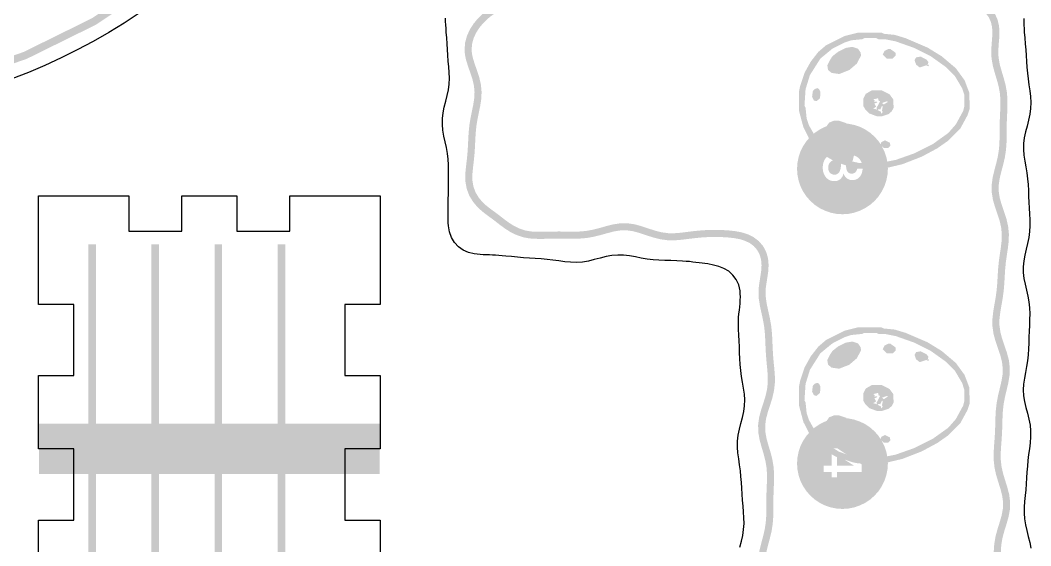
# Model space of a CAD drawing. Header units: millimetres. Extents: x 6 to 299, y 6 to 451.
# Drawn here: x 170.5 to 250.6, y 196.8 to 238.5 of the extents above; entities that cross this region are included whole.
import ezdxf

# ---------------------------------------------------------------- set-up
doc = ezdxf.new("R2010")
doc.units = ezdxf.units.MM
doc.layers.add('CUT', color=1, linetype='Continuous')
doc.layers.add('RASTER', color=7, linetype='Continuous')

msp = doc.modelspace()

# ---------------------------------------------------------------- hatches: boundary and pattern name
at = {"layer": 'RASTER'}
h = msp.add_hatch(color=7, dxfattribs=at)
h.paths.add_polyline_path([(200, 278.8), (199.598, 272.665), (198.398, 266.636), (196.422, 260.814), (193.703, 255.3), (190.287, 250.188), (186.234, 245.566), (181.612, 241.512), (176.5, 238.097), (170.986, 235.378), (165.164, 233.401), (159.135, 232.202), (153, 231.8), (146.865, 232.202), (140.835, 233.401), (135.014, 235.378), (129.5, 238.097), (124.388, 241.512), (119.766, 245.566), (115.712, 250.188), (112.297, 255.3), (109.578, 260.814), (107.601, 266.636), (106.402, 272.665), (106, 278.8), (106.402, 284.935), (107.601, 290.964), (109.578, 296.786), (112.297, 302.3), (115.712, 307.412), (119.766, 312.034), (124.388, 316.088), (129.5, 319.503), (135.014, 322.222), (140.835, 324.199), (146.865, 325.398), (153, 325.8), (159.135, 325.398), (165.164, 324.199), (170.986, 322.222), (176.5, 319.503), (181.612, 316.088), (186.234, 312.034), (190.287, 307.412), (193.703, 302.3), (196.422, 296.786), (198.398, 290.964), (199.598, 284.935)])
h.paths.add_polyline_path([(199.4, 278.8), (199.003, 272.744), (197.819, 266.791), (195.868, 261.043), (193.183, 255.6), (189.811, 250.553), (185.81, 245.99), (181.246, 241.988), (176.2, 238.616), (170.756, 235.932), (165.009, 233.981), (159.056, 232.797), (153, 232.4), (146.943, 232.797), (140.991, 233.981), (135.243, 235.932), (129.8, 238.616), (124.753, 241.988), (120.19, 245.99), (116.188, 250.553), (112.816, 255.6), (110.132, 261.043), (108.181, 266.791), (106.997, 272.744), (106.6, 278.8), (106.997, 284.856), (108.181, 290.809), (110.132, 296.557), (112.816, 302), (116.188, 307.047), (120.19, 311.61), (124.753, 315.612), (129.8, 318.984), (135.243, 321.668), (140.991, 323.619), (146.943, 324.803), (153, 325.2), (159.056, 324.803), (165.009, 323.619), (170.756, 321.668), (176.2, 318.984), (181.246, 315.612), (185.81, 311.61), (189.811, 307.047), (193.183, 302), (195.868, 296.557), (197.819, 290.809), (199.003, 284.856)], flags=0)
for points in [[(233.278, 175.129), (232.777, 175.132), (232.336, 175.219), (231.933, 175.378), (231.569, 175.594), (231.246, 175.853), (230.961, 176.146), (230.71, 176.467), (230.492, 176.815), (230.307, 177.191), (230.163, 177.597), (230.07, 178.034), (230.038, 178.502), (230.079, 179.011), (230.131, 179.27), (230.188, 179.545), (230.319, 180.108), (230.415, 180.692), (230.437, 181.289), (230.367, 181.887), (230.217, 182.473), (230.024, 183.041), (229.835, 183.59), (229.691, 184.122), (229.617, 184.643), (229.617, 185.165), (229.679, 185.698), (229.777, 186.247), (229.878, 186.809), (229.958, 187.379), (230.01, 187.948), (230.042, 188.51), (230.074, 189.064), (230.123, 189.611), (230.194, 190.161), (230.276, 190.72), (230.343, 191.293), (230.362, 191.88), (230.309, 192.473), (230.18, 193.06), (229.999, 193.633), (229.808, 194.188), (229.651, 194.723), (229.563, 195.243), (229.557, 195.758), (229.63, 196.281), (229.759, 196.821), (229.911, 197.379), (230.047, 197.951), (230.14, 198.53), (230.185, 199.108), (230.196, 199.676), (230.195, 200.235), (230.201, 200.787), (230.221, 201.341), (230.244, 201.902), (230.25, 202.475), (230.211, 203.056), (230.115, 203.64), (229.969, 204.215), (229.8, 204.775), (229.651, 205.317), (229.557, 205.841), (229.543, 206.355), (229.613, 206.873), (229.755, 207.406), (229.935, 207.958), (230.112, 208.528), (230.245, 209.111), (230.31, 209.7), (230.31, 210.284), (230.267, 210.855), (230.211, 211.414), (230.165, 211.966), (230.135, 212.517), (230.114, 213.074), (230.083, 213.641), (230.023, 214.215), (229.926, 214.788), (229.803, 215.352), (229.682, 215.901), (229.598, 216.434), (229.579, 216.963), (229.59, 217.21), (229.624, 217.462), (229.704, 217.986), (229.782, 218.509), (229.817, 219.045), (229.772, 219.581), (229.626, 220.095), (229.376, 220.562), (229.033, 220.958), (228.618, 221.27), (228.157, 221.497), (227.673, 221.648), (227.177, 221.741), (226.675, 221.796), (226.159, 221.829), (225.618, 221.845), (225.329, 221.84), (225.039, 221.835), (224.493, 221.802), (223.945, 221.751), (223.402, 221.684), (222.869, 221.617), (222.35, 221.575), (221.841, 221.582), (221.334, 221.65), (220.82, 221.779), (220.292, 221.952), (219.746, 222.135), (219.182, 222.286), (218.604, 222.367), (218.024, 222.358), (217.453, 222.268), (216.898, 222.127), (216.359, 221.974), (215.835, 221.844), (215.318, 221.754), (214.801, 221.711), (214.276, 221.702), (213.741, 221.71), (213.198, 221.715), (212.654, 221.709), (212.115, 221.694), (211.586, 221.688), (211.061, 221.71), (210.799, 221.746), (210.542, 221.792), (210.052, 221.953), (209.621, 222.166), (209.24, 222.407), (208.903, 222.654), (208.596, 222.893), (208.302, 223.117), (208.011, 223.332), (207.715, 223.55), (207.414, 223.79), (207.116, 224.071), (206.837, 224.405), (206.6, 224.796), (206.429, 225.244), (206.339, 225.748), (206.334, 226.012), (206.339, 226.281), (206.392, 226.813), (206.456, 227.352), (206.509, 227.897), (206.545, 228.443), (206.569, 228.983), (206.6, 229.514), (206.651, 230.038), (206.734, 230.563), (206.841, 231.094), (206.954, 231.639), (207.041, 232.199), (207.068, 232.772), (207.015, 233.349), (206.885, 233.918), (206.705, 234.471), (206.515, 235.007), (206.356, 235.532), (206.308, 235.793), (206.277, 236.054), (206.309, 236.567), (206.436, 237.034), (206.634, 237.458), (206.878, 237.837), (207.15, 238.171), (207.437, 238.464), (207.735, 238.722), (208.046, 238.95), (208.375, 239.148), (208.728, 239.314), (209.112, 239.442), (209.531, 239.526), (209.988, 239.561), (210.491, 239.555), (210.756, 239.537), (211.044, 239.528), (211.621, 239.531), (212.214, 239.603), (212.8, 239.743), (213.371, 239.926), (213.924, 240.108), (214.457, 240.246), (214.977, 240.309), (215.494, 240.286), (216.023, 240.186), (216.57, 240.035), (217.136, 239.87), (217.715, 239.732), (218.3, 239.646), (218.883, 239.614), (219.455, 239.62), (220.017, 239.638), (220.572, 239.649), (221.128, 239.647), (221.693, 239.641), (222.267, 239.655), (222.85, 239.709), (223.432, 239.816), (224.005, 239.962), (224.562, 240.118), (225.101, 240.243), (225.624, 240.303), (226.14, 240.281), (226.666, 240.177), (227.208, 240.009), (227.77, 239.817), (228.349, 239.646), (228.941, 239.534), (229.535, 239.498), (230.121, 239.529), (230.692, 239.598), (231.251, 239.673), (231.803, 239.732), (232.355, 239.771), (232.915, 239.8), (233.484, 239.837), (234.058, 239.901), (234.63, 239.996), (235.191, 240.105), (235.738, 240.201), (236.268, 240.249), (236.79, 240.229), (237.316, 240.132), (237.855, 239.968), (238.413, 239.771), (238.99, 239.586), (239.584, 239.458), (240.186, 239.418), (240.782, 239.466), (241.362, 239.574), (241.925, 239.704), (242.475, 239.82), (243.019, 239.903), (243.565, 239.95), (243.835, 239.954), (244.11, 239.955), (244.634, 239.919), (245.127, 239.856), (245.59, 239.765), (246.02, 239.64), (246.411, 239.472), (246.757, 239.254), (247.048, 238.985), (247.277, 238.666), (247.437, 238.302), (247.527, 237.902), (247.552, 237.469), (247.53, 237.008), (247.487, 236.517), (247.462, 235.996), (247.462, 235.712), (247.49, 235.413), (247.588, 234.839), (247.745, 234.263), (247.915, 233.706), (248.058, 233.164), (248.151, 232.631), (248.189, 232.098), (248.184, 231.556), (248.159, 231.002), (248.135, 230.44), (248.124, 229.876), (248.122, 229.317), (248.112, 228.769), (248.073, 228.229), (247.99, 227.691), (247.864, 227.148), (247.716, 226.59), (247.578, 226.015), (247.495, 225.424), (247.498, 224.822), (247.595, 224.225), (247.763, 223.644), (247.957, 223.082), (248.131, 222.538), (248.251, 222.009), (248.3, 221.486), (248.283, 220.957), (248.218, 220.415), (248.133, 219.859), (248.057, 219.293), (248.003, 218.724), (247.968, 218.16), (247.937, 217.605), (247.889, 217.057), (247.815, 216.511), (247.719, 215.957), (247.622, 215.39), (247.556, 214.808), (247.555, 214.214), (247.638, 213.619), (247.795, 213.035), (247.989, 212.468), (248.176, 211.919), (248.312, 211.39), (248.373, 210.872), (248.353, 210.353), (248.264, 209.821), (248.134, 209.272), (247.999, 208.707), (247.891, 208.132), (247.825, 207.555), (247.794, 206.984), (247.78, 206.422), (247.762, 205.869), (247.729, 205.316), (247.686, 204.758), (247.652, 204.188), (247.655, 203.606), (247.719, 203.018), (247.846, 202.434), (248.017, 201.863), (248.193, 201.31), (248.331, 200.776), (248.399, 200.257), (248.382, 199.742), (248.285, 199.218), (248.129, 198.675), (247.953, 198.114), (247.799, 197.538), (247.699, 196.952), (247.661, 196.367), (247.673, 195.791), (247.708, 195.227), (247.742, 194.672), (247.761, 194.119), (247.771, 193.562), (247.787, 192.995), (247.831, 192.419), (247.919, 191.841), (248.045, 191.269), (248.187, 190.71), (248.309, 190.169), (248.375, 189.644), (248.365, 189.127), (248.272, 188.606), (248.112, 188.069), (247.917, 187.513), (247.734, 186.939), (247.605, 186.349), (247.556, 185.754), (247.583, 185.164), (247.661, 184.589), (247.756, 184.029), (247.839, 183.479), (247.896, 182.932), (247.933, 182.38), (247.964, 181.82), (248.009, 181.252), (248.079, 180.683), (248.168, 180.12), (248.254, 179.565), (248.277, 179.294), (248.288, 179.027), (248.23, 178.518), (248.083, 178.063), (247.859, 177.662), (247.582, 177.321), (247.276, 177.037), (246.958, 176.801), (246.642, 176.598), (246.328, 176.407), (246.013, 176.211), (245.687, 176.002), (245.339, 175.781), (244.955, 175.558), (244.509, 175.347), (244.748, 174.84), (245.214, 175.061), (245.63, 175.301), (245.989, 175.53), (246.312, 175.738), (246.621, 175.93), (246.939, 176.123), (247.278, 176.341), (247.635, 176.606), (247.993, 176.939), (248.324, 177.349), (248.597, 177.84), (248.778, 178.4), (248.847, 178.993), (248.836, 179.327), (248.81, 179.638), (248.722, 180.207), (248.634, 180.761), (248.567, 181.309), (248.523, 181.858), (248.492, 182.415), (248.455, 182.98), (248.394, 183.55), (248.309, 184.117), (248.215, 184.674), (248.141, 185.216), (248.116, 185.744), (248.159, 186.265), (248.275, 186.793), (248.449, 187.335), (248.645, 187.896), (248.817, 188.477), (248.922, 189.072), (248.935, 189.673), (248.861, 190.265), (248.733, 190.841), (248.59, 191.399), (248.469, 191.944), (248.388, 192.483), (248.346, 193.024), (248.331, 193.574), (248.321, 194.134), (248.301, 194.699), (248.267, 195.261), (248.233, 195.814), (248.222, 196.355), (248.256, 196.886), (248.347, 197.418), (248.491, 197.958), (248.666, 198.514), (248.83, 199.089), (248.939, 199.682), (248.959, 200.284), (248.881, 200.882), (248.731, 201.465), (248.552, 202.029), (248.389, 202.575), (248.272, 203.108), (248.215, 203.637), (248.212, 204.173), (248.245, 204.72), (248.288, 205.278), (248.321, 205.843), (248.34, 206.406), (248.354, 206.962), (248.383, 207.508), (248.445, 208.048), (248.547, 208.59), (248.679, 209.142), (248.813, 209.71), (248.91, 210.295), (248.933, 210.893), (248.863, 211.493), (248.713, 212.08), (248.52, 212.649), (248.331, 213.199), (248.188, 213.731), (248.114, 214.253), (248.115, 214.776), (248.176, 215.311), (248.271, 215.862), (248.369, 216.425), (248.446, 216.996), (248.496, 217.565), (248.527, 218.127), (248.561, 218.68), (248.613, 219.228), (248.688, 219.779), (248.773, 220.34), (248.842, 220.915), (248.86, 221.503), (248.804, 222.097), (248.672, 222.686), (248.489, 223.259), (248.297, 223.813), (248.142, 224.349), (248.056, 224.869), (248.054, 225.385), (248.129, 225.91), (248.259, 226.453), (248.408, 227.012), (248.54, 227.586), (248.629, 228.165), (248.672, 228.743), (248.683, 229.311), (248.685, 229.87), (248.695, 230.423), (248.719, 230.977), (248.745, 231.541), (248.749, 232.116), (248.707, 232.699), (248.606, 233.284), (248.454, 233.859), (248.284, 234.419), (248.135, 234.96), (248.044, 235.493), (248.022, 235.739), (248.022, 235.979), (248.046, 236.48), (248.089, 236.97), (248.113, 237.472), (248.082, 237.98), (247.969, 238.477), (247.764, 238.943), (247.469, 239.356), (247.098, 239.699), (246.672, 239.968), (246.209, 240.168), (245.722, 240.309), (245.217, 240.409), (244.688, 240.477), (244.134, 240.515), (243.83, 240.514), (243.53, 240.509), (242.953, 240.459), (242.375, 240.372), (241.805, 240.251), (241.247, 240.123), (240.707, 240.021), (240.182, 239.978), (239.663, 240.013), (239.136, 240.127), (238.592, 240.302), (238.03, 240.501), (237.448, 240.676), (236.853, 240.786), (236.254, 240.81), (235.664, 240.756), (235.089, 240.656), (234.53, 240.547), (233.981, 240.456), (233.434, 240.395), (232.882, 240.359), (232.321, 240.33), (231.753, 240.29), (231.184, 240.229), (230.622, 240.154), (230.072, 240.088), (229.537, 240.059), (229.01, 240.09), (228.482, 240.19), (227.94, 240.351), (227.381, 240.542), (226.803, 240.72), (226.207, 240.837), (225.603, 240.863), (225.005, 240.795), (224.423, 240.661), (223.86, 240.504), (223.312, 240.363), (222.773, 240.264), (222.235, 240.214), (221.689, 240.202), (221.132, 240.207), (220.568, 240.21), (220.002, 240.199), (219.443, 240.181), (218.895, 240.175), (218.356, 240.203), (217.821, 240.282), (217.279, 240.412), (216.724, 240.574), (216.15, 240.732), (215.558, 240.843), (214.955, 240.869), (214.353, 240.796), (213.766, 240.646), (213.198, 240.459), (212.649, 240.283), (212.114, 240.154), (211.586, 240.09), (211.049, 240.088), (210.784, 240.097), (210.508, 240.116), (209.97, 240.121), (209.455, 240.081), (208.97, 239.984), (208.521, 239.835), (208.111, 239.643), (207.735, 239.416), (207.385, 239.16), (207.052, 238.872), (206.731, 238.544), (206.424, 238.166), (206.142, 237.728), (205.909, 237.225), (205.756, 236.657), (205.717, 236.055), (205.753, 235.711), (205.814, 235.39), (205.983, 234.832), (206.174, 234.291), (206.345, 233.768), (206.462, 233.26), (206.508, 232.76), (206.483, 232.256), (206.403, 231.739), (206.292, 231.207), (206.182, 230.662), (206.096, 230.109), (206.041, 229.557), (206.01, 229.011), (205.985, 228.474), (205.95, 227.943), (205.898, 227.412), (205.835, 226.873), (205.78, 226.322), (205.773, 226.011), (205.783, 225.679), (205.888, 225.095), (206.096, 224.552), (206.38, 224.081), (206.707, 223.688), (207.046, 223.368), (207.373, 223.106), (207.678, 222.881), (207.966, 222.669), (208.254, 222.449), (208.566, 222.207), (208.925, 221.944), (209.348, 221.676), (209.841, 221.434), (210.392, 221.252), (210.711, 221.192), (211.02, 221.151), (211.578, 221.128), (212.126, 221.134), (212.665, 221.149), (213.199, 221.155), (213.734, 221.149), (214.276, 221.141), (214.829, 221.151), (215.39, 221.199), (215.95, 221.295), (216.504, 221.433), (217.043, 221.586), (217.566, 221.719), (218.072, 221.8), (218.569, 221.807), (219.07, 221.737), (219.584, 221.598), (220.115, 221.42), (220.665, 221.241), (221.228, 221.099), (221.799, 221.023), (222.368, 221.015), (222.926, 221.059), (223.471, 221.127), (224.006, 221.193), (224.536, 221.243), (225.065, 221.275), (225.339, 221.279), (225.611, 221.285), (226.133, 221.269), (226.627, 221.238), (227.095, 221.186), (227.538, 221.104), (227.95, 220.976), (228.325, 220.793), (228.65, 220.548), (228.914, 220.244), (229.106, 219.886), (229.22, 219.482), (229.256, 219.041), (229.225, 218.569), (229.15, 218.069), (229.069, 217.543), (229.032, 217.259), (229.019, 216.957), (229.04, 216.38), (229.132, 215.798), (229.256, 215.232), (229.376, 214.681), (229.468, 214.139), (229.524, 213.597), (229.554, 213.049), (229.575, 212.491), (229.606, 211.927), (229.653, 211.363), (229.709, 210.807), (229.75, 210.263), (229.751, 209.731), (229.692, 209.205), (229.571, 208.673), (229.401, 208.128), (229.217, 207.565), (229.064, 206.983), (228.983, 206.385), (229, 205.784), (229.104, 205.193), (229.262, 204.62), (229.429, 204.065), (229.567, 203.524), (229.655, 202.992), (229.689, 202.459), (229.684, 201.916), (229.661, 201.362), (229.641, 200.801), (229.635, 200.238), (229.636, 199.681), (229.626, 199.135), (229.584, 198.597), (229.497, 198.061), (229.368, 197.517), (229.217, 196.96), (229.079, 196.385), (228.998, 195.793), (229.005, 195.193), (229.105, 194.597), (229.274, 194.018), (229.467, 193.457), (229.639, 192.915), (229.755, 192.387), (229.802, 191.864), (229.784, 191.336), (229.72, 190.794), (229.639, 190.238), (229.566, 189.672), (229.515, 189.105), (229.483, 188.543), (229.451, 187.99), (229.401, 187.444), (229.324, 186.898), (229.225, 186.345), (229.125, 185.779), (229.058, 185.197), (229.058, 184.604), (229.142, 184.009), (229.299, 183.426), (229.494, 182.86), (229.68, 182.313), (229.816, 181.784), (229.877, 181.266), (229.857, 180.748), (229.77, 180.217), (229.642, 179.668), (229.581, 179.382), (229.523, 179.077), (229.478, 178.507), (229.514, 177.958), (229.624, 177.445), (229.791, 176.974), (230.002, 176.543), (230.251, 176.145), (230.539, 175.777), (230.87, 175.438), (231.251, 175.133), (231.687, 174.874), (232.18, 174.681), (232.722, 174.575), (233.274, 174.569)], [(176.5, 220.7), (176.5, 148.3), (175.9, 148.3), (175.9, 220.7)], [(181.5, 220.7), (181.5, 148.3), (180.9, 148.3), (180.9, 220.7)], [(186.5, 220.7), (186.5, 148.3), (185.9, 148.3), (185.9, 220.7)], [(191.5, 220.7), (191.5, 148.3), (190.9, 148.3), (190.9, 220.7)], [(199, 206.5), (199, 202.5), (172, 202.5), (172, 206.5)], [(177.95, 204.5), (177.945, 204.428), (177.931, 204.358), (177.908, 204.29), (177.876, 204.225), (177.836, 204.165), (177.789, 204.111), (177.735, 204.064), (177.675, 204.024), (177.61, 203.992), (177.542, 203.969), (177.472, 203.955), (177.4, 203.95), (177.328, 203.955), (177.258, 203.969), (177.19, 203.992), (177.125, 204.024), (177.065, 204.064), (177.011, 204.111), (176.964, 204.165), (176.924, 204.225), (176.892, 204.29), (176.869, 204.358), (176.855, 204.428), (176.85, 204.5), (176.855, 204.572), (176.869, 204.642), (176.892, 204.71), (176.924, 204.775), (176.964, 204.835), (177.011, 204.889), (177.065, 204.936), (177.125, 204.976), (177.19, 205.008), (177.258, 205.031), (177.328, 205.045), (177.4, 205.05), (177.472, 205.045), (177.542, 205.031), (177.61, 205.008), (177.675, 204.976), (177.735, 204.936), (177.789, 204.889), (177.836, 204.835), (177.876, 204.775), (177.908, 204.71), (177.931, 204.642), (177.945, 204.572)], [(186.05, 204.5), (186.045, 204.428), (186.031, 204.358), (186.008, 204.29), (185.976, 204.225), (185.936, 204.165), (185.889, 204.111), (185.835, 204.064), (185.775, 204.024), (185.71, 203.992), (185.642, 203.969), (185.572, 203.955), (185.5, 203.95), (185.428, 203.955), (185.358, 203.969), (185.29, 203.992), (185.225, 204.024), (185.165, 204.064), (185.111, 204.111), (185.064, 204.165), (185.024, 204.225), (184.992, 204.29), (184.969, 204.358), (184.955, 204.428), (184.95, 204.5), (184.955, 204.572), (184.969, 204.642), (184.992, 204.71), (185.024, 204.775), (185.064, 204.835), (185.111, 204.889), (185.165, 204.936), (185.225, 204.976), (185.29, 205.008), (185.358, 205.031), (185.428, 205.045), (185.5, 205.05), (185.572, 205.045), (185.642, 205.031), (185.71, 205.008), (185.775, 204.976), (185.835, 204.936), (185.889, 204.889), (185.936, 204.835), (185.976, 204.775), (186.008, 204.71), (186.031, 204.642), (186.045, 204.572)], [(194.15, 204.5), (194.145, 204.428), (194.131, 204.358), (194.108, 204.29), (194.076, 204.225), (194.036, 204.165), (193.989, 204.111), (193.935, 204.064), (193.875, 204.024), (193.81, 203.992), (193.742, 203.969), (193.672, 203.955), (193.6, 203.95), (193.528, 203.955), (193.458, 203.969), (193.39, 203.992), (193.325, 204.024), (193.265, 204.064), (193.211, 204.111), (193.164, 204.165), (193.124, 204.225), (193.092, 204.29), (193.069, 204.358), (193.055, 204.428), (193.05, 204.5), (193.055, 204.572), (193.069, 204.642), (193.092, 204.71), (193.124, 204.775), (193.164, 204.835), (193.211, 204.889), (193.265, 204.936), (193.325, 204.976), (193.39, 205.008), (193.458, 205.031), (193.528, 205.045), (193.6, 205.05), (193.672, 205.045), (193.742, 205.031), (193.81, 205.008), (193.875, 204.976), (193.935, 204.936), (193.989, 204.889), (194.036, 204.835), (194.076, 204.775), (194.108, 204.71), (194.131, 204.642), (194.145, 204.572)]]:
    msp.add_hatch(color=7, dxfattribs=at).paths.add_polyline_path(points)
h = msp.add_hatch(color=7, dxfattribs=at)
h.paths.add_polyline_path([(245.725, 232.702), (245.751, 231.436), (245.579, 230.919), (245.002, 229.859), (244.054, 228.912), (243.193, 228.309), (241.961, 227.646), (240.411, 227.043), (238.946, 226.698), (236.879, 226.698), (236.449, 226.784), (235.157, 227.215), (234.442, 227.62), (233.322, 228.653), (232.978, 229.17), (232.573, 229.971), (232.228, 231.263), (232.228, 232.814), (232.314, 233.244), (232.659, 234.278), (233.15, 235.165), (233.753, 235.94), (234.356, 236.457), (235.846, 237.206), (236.879, 237.465), (238.774, 237.465), (238.946, 237.379), (239.808, 237.293), (240.669, 237.034), (242.418, 236.285), (243.537, 235.596), (244.657, 234.648), (245.346, 233.701)])
h.paths.add_polyline_path([(245.32, 232.555), (245.148, 233.072), (244.571, 234.045), (243.882, 234.734), (242.676, 235.596), (241.358, 236.259), (239.894, 236.776), (239.033, 236.948), (238.516, 236.948), (238.344, 237.034), (237.396, 237.034), (237.224, 236.948), (236.363, 236.862), (235.846, 236.69), (234.872, 236.199), (233.925, 235.423), (233.09, 234.106), (232.745, 232.986), (232.659, 231.694), (232.745, 231.522), (232.831, 230.66), (233.003, 230.144), (233.753, 228.826), (234.27, 228.309), (235.389, 227.62), (236.276, 227.301), (237.052, 227.129), (238.602, 227.129), (239.894, 227.387), (241.358, 227.904), (242.848, 228.653), (244.054, 229.515), (244.657, 230.204), (245.234, 231.263), (245.32, 231.608)], flags=0)
h.paths.add_polyline_path([(242.538, 234.941), (242.478, 234.795), (242.306, 234.881), (241.789, 234.709), (241.505, 234.941), (241.384, 235.286), (241.505, 235.51), (241.875, 235.57), (242.331, 235.337), (242.478, 235.139), (242.418, 234.907)], flags=0)
h.paths.add_polyline_path([(239.868, 235.889), (239.894, 235.656), (239.636, 235.398), (239.205, 235.398), (238.86, 235.742), (239.007, 236.026), (239.291, 236.173), (239.463, 236.173)], flags=0)
h.paths.add_polyline_path([(239.696, 232.185), (239.722, 231.522), (239.575, 231.237), (239.351, 231.031), (238.774, 230.833), (238.43, 230.833), (237.801, 231.065), (237.456, 231.41), (237.31, 231.694), (237.31, 232.211), (237.508, 232.616), (237.999, 232.9), (238.774, 232.9), (239.403, 232.581)], flags=0)
h.paths.add_polyline_path([(239.437, 228.74), (239.463, 228.507), (239.291, 228.335), (238.946, 228.335), (238.688, 228.593), (238.748, 228.791), (239.033, 228.938)], flags=0)
h.paths.add_polyline_path([(239.265, 231.978), (239.205, 232.038), (238.8, 231.892), (238.946, 231.78)], flags=0)
h.paths.add_polyline_path([(238.86, 231.608), (238.8, 231.668), (238.662, 231.375), (238.542, 231.41), (238.456, 231.324), (238.714, 231.203), (238.714, 231.031), (238.86, 231.177), (238.8, 231.289)], flags=0)
h.paths.add_polyline_path([(238.662, 232.064), (238.542, 232.064), (238.49, 232.271), (238.111, 232.185), (238.232, 232.099), (238.197, 231.978), (238.404, 232.013), (238.43, 231.952), (238.197, 231.84), (238.344, 231.608), (238.111, 231.461), (238.404, 231.375), (238.369, 231.496)], flags=0)
h.paths.add_polyline_path([(237.112, 235.889), (237.138, 235.656), (236.819, 235.027), (236.216, 234.51), (235.415, 234.192), (234.812, 234.278), (234.528, 234.51), (234.468, 234.881), (234.7, 235.337), (234.872, 235.596), (235.303, 235.94), (235.932, 236.259), (236.449, 236.345), (236.905, 236.199)], flags=0)
h.paths.add_polyline_path([(236.94, 229.256), (236.965, 228.765), (236.853, 228.533), (236.535, 228.335), (235.846, 228.335), (234.959, 228.74), (234.528, 229.17), (234.295, 229.627), (234.295, 229.885), (234.614, 230.342), (234.984, 230.488), (235.415, 230.488), (235.992, 230.29), (235.958, 230.169), (236.164, 229.859), (236.044, 229.739), (236.363, 229.713), (236.474, 229.566), (236.595, 229.601), (236.595, 229.48), (236.449, 229.368), (236.535, 229.282), (236.767, 229.48), (236.733, 229.566), (236.044, 230.169), (236.104, 230.23), (236.474, 229.997), (236.819, 229.566), (236.879, 229.455), (236.819, 229.308)], flags=0)
h.paths.add_polyline_path([(233.925, 232.788), (233.891, 232.271), (233.606, 232.038), (233.408, 232.099), (233.262, 232.383), (233.322, 232.84), (233.494, 233.012), (233.692, 233.072), (233.804, 233.012)], flags=0)
h = msp.add_hatch(color=7, dxfattribs=at)
h.paths.add_polyline_path([(239.269, 226.681), (239.239, 226.211), (239.147, 225.749), (238.995, 225.304), (238.787, 224.881), (238.526, 224.49), (238.215, 224.136), (237.861, 223.825), (237.47, 223.564), (237.047, 223.356), (236.601, 223.204), (236.14, 223.112), (235.67, 223.082), (235.2, 223.112), (234.738, 223.204), (234.292, 223.356), (233.87, 223.564), (233.479, 223.825), (233.125, 224.136), (232.814, 224.49), (232.552, 224.881), (232.344, 225.304), (232.193, 225.749), (232.101, 226.211), (232.07, 226.681), (232.101, 227.151), (232.193, 227.613), (232.344, 228.059), (232.552, 228.481), (232.814, 228.872), (233.125, 229.226), (233.479, 229.537), (233.87, 229.799), (234.292, 230.007), (234.738, 230.158), (235.2, 230.25), (235.67, 230.281), (236.14, 230.25), (236.601, 230.158), (237.047, 230.007), (237.47, 229.799), (237.861, 229.537), (238.215, 229.226), (238.526, 228.872), (238.787, 228.481), (238.995, 228.059), (239.147, 227.613), (239.239, 227.151)])
h.paths.add_polyline_path([(235.954, 227.076), (235.547, 227.076), (235.547, 226.949), (235.546, 226.919), (235.545, 226.889), (235.543, 226.858), (235.54, 226.827), (235.537, 226.796), (235.532, 226.764), (235.527, 226.732), (235.521, 226.7), (235.514, 226.668), (235.506, 226.637), (235.498, 226.606), (235.488, 226.577), (235.477, 226.547), (235.465, 226.519), (235.452, 226.491), (235.438, 226.465), (235.423, 226.439), (235.407, 226.414), (235.389, 226.39), (235.37, 226.367), (235.35, 226.346), (235.328, 226.326), (235.305, 226.306), (235.281, 226.288), (235.256, 226.272), (235.228, 226.258), (235.2, 226.246), (235.17, 226.236), (235.139, 226.228), (235.106, 226.223), (235.072, 226.219), (235.037, 226.218), (235.004, 226.219), (234.972, 226.221), (234.941, 226.225), (234.912, 226.23), (234.884, 226.237), (234.857, 226.246), (234.832, 226.256), (234.808, 226.267), (234.785, 226.28), (234.763, 226.293), (234.742, 226.308), (234.723, 226.323), (234.704, 226.34), (234.687, 226.357), (234.67, 226.375), (234.655, 226.394), (234.64, 226.414), (234.627, 226.435), (234.615, 226.456), (234.603, 226.478), (234.593, 226.501), (234.583, 226.524), (234.575, 226.548), (234.568, 226.573), (234.561, 226.598), (234.556, 226.623), (234.551, 226.647), (234.547, 226.672), (234.544, 226.697), (234.542, 226.721), (234.54, 226.746), (234.54, 226.77), (234.542, 226.829), (234.548, 226.886), (234.557, 226.939), (234.571, 226.99), (234.588, 227.037), (234.609, 227.082), (234.634, 227.124), (234.663, 227.163), (234.695, 227.199), (234.728, 227.233), (234.763, 227.263), (234.8, 227.29), (234.839, 227.314), (234.879, 227.336), (234.921, 227.354), (234.965, 227.369), (234.816, 227.845), (234.77, 227.829), (234.726, 227.812), (234.683, 227.794), (234.642, 227.773), (234.602, 227.752), (234.564, 227.728), (234.528, 227.704), (234.493, 227.677), (234.46, 227.65), (234.428, 227.621), (234.398, 227.591), (234.37, 227.56), (234.343, 227.529), (234.318, 227.496), (234.294, 227.462), (234.272, 227.427), (234.252, 227.391), (234.233, 227.354), (234.215, 227.316), (234.199, 227.277), (234.184, 227.238), (234.17, 227.198), (234.158, 227.156), (234.147, 227.114), (234.138, 227.072), (234.129, 227.028), (234.122, 226.984), (234.117, 226.939), (234.112, 226.894), (234.109, 226.848), (234.107, 226.801), (234.107, 226.753), (234.108, 226.706), (234.11, 226.658), (234.115, 226.611), (234.121, 226.563), (234.129, 226.516), (234.139, 226.469), (234.151, 226.422), (234.164, 226.375), (234.179, 226.329), (234.196, 226.284), (234.215, 226.24), (234.236, 226.197), (234.258, 226.156), (234.282, 226.115), (234.308, 226.076), (234.336, 226.038), (234.366, 226.001), (234.397, 225.966), (234.43, 225.933), (234.466, 225.902), (234.503, 225.872), (234.542, 225.845), (234.582, 225.819), (234.625, 225.796), (234.669, 225.774), (234.716, 225.756), (234.764, 225.74), (234.814, 225.727), (234.866, 225.717), (234.92, 225.71), (234.975, 225.706), (235.033, 225.704), (235.101, 225.707), (235.167, 225.715), (235.231, 225.728), (235.291, 225.747), (235.349, 225.771), (235.404, 225.801), (235.457, 225.836), (235.506, 225.876), (235.552, 225.921), (235.594, 225.969), (235.632, 226.02), (235.665, 226.074), (235.694, 226.132), (235.719, 226.193), (235.739, 226.257), (235.755, 226.324), (235.763, 226.324), (235.78, 226.264), (235.801, 226.207), (235.826, 226.154), (235.855, 226.103), (235.888, 226.055), (235.925, 226.011), (235.967, 225.97), (236.012, 225.931), (236.06, 225.897), (236.11, 225.867), (236.161, 225.842), (236.214, 225.822), (236.269, 225.806), (236.325, 225.794), (236.383, 225.787), (236.443, 225.785), (236.493, 225.786), (236.542, 225.79), (236.589, 225.796), (236.634, 225.804), (236.678, 225.815), (236.72, 225.828), (236.761, 225.843), (236.8, 225.861), (236.837, 225.881), (236.873, 225.903), (236.908, 225.927), (236.94, 225.952), (236.972, 225.979), (237.002, 226.008), (237.03, 226.039), (237.057, 226.072), (237.082, 226.106), (237.106, 226.141), (237.128, 226.178), (237.148, 226.216), (237.167, 226.255), (237.184, 226.296), (237.2, 226.338), (237.214, 226.382), (237.226, 226.426), (237.237, 226.471), (237.246, 226.517), (237.254, 226.563), (237.259, 226.61), (237.264, 226.657), (237.266, 226.705), (237.267, 226.753), (237.266, 226.798), (237.264, 226.841), (237.26, 226.885), (237.254, 226.928), (237.247, 226.97), (237.238, 227.011), (237.228, 227.053), (237.216, 227.093), (237.203, 227.133), (237.188, 227.172), (237.172, 227.21), (237.155, 227.247), (237.136, 227.282), (237.117, 227.317), (237.096, 227.351), (237.074, 227.384), (237.05, 227.416), (237.026, 227.447), (237, 227.476), (236.974, 227.504), (236.946, 227.531), (236.918, 227.557), (236.888, 227.582), (236.857, 227.605), (236.825, 227.627), (236.793, 227.647), (236.759, 227.666), (236.725, 227.683), (236.69, 227.698), (236.654, 227.712), (236.617, 227.724), (236.579, 227.735), (236.456, 227.255), (236.498, 227.242), (236.538, 227.226), (236.577, 227.209), (236.613, 227.189), (236.647, 227.166), (236.679, 227.141), (236.708, 227.114), (236.736, 227.085), (236.761, 227.053), (236.782, 227.019), (236.801, 226.983), (236.816, 226.946), (236.827, 226.906), (236.836, 226.864), (236.841, 226.82), (236.842, 226.775), (236.842, 226.751), (236.84, 226.728), (236.838, 226.705), (236.835, 226.683), (236.831, 226.66), (236.825, 226.638), (236.819, 226.616), (236.812, 226.594), (236.805, 226.573), (236.796, 226.552), (236.787, 226.532), (236.776, 226.512), (236.765, 226.494), (236.753, 226.475), (236.741, 226.458), (236.727, 226.441), (236.713, 226.425), (236.698, 226.41), (236.682, 226.396), (236.666, 226.382), (236.648, 226.37), (236.63, 226.358), (236.611, 226.347), (236.592, 226.337), (236.571, 226.328), (236.55, 226.32), (236.528, 226.314), (236.506, 226.308), (236.482, 226.304), (236.459, 226.301), (236.434, 226.299), (236.409, 226.299), (236.375, 226.3), (236.342, 226.302), (236.311, 226.307), (236.282, 226.313), (236.254, 226.321), (236.229, 226.331), (236.204, 226.343), (236.182, 226.356), (236.16, 226.371), (236.14, 226.387), (236.121, 226.404), (236.104, 226.423), (236.087, 226.442), (236.071, 226.463), (236.057, 226.484), (236.044, 226.507), (236.031, 226.531), (236.02, 226.555), (236.01, 226.58), (236.001, 226.605), (235.992, 226.631), (235.985, 226.658), (235.979, 226.685), (235.974, 226.713), (235.969, 226.741), (235.965, 226.769), (235.962, 226.798), (235.959, 226.826), (235.957, 226.855), (235.956, 226.883), (235.955, 226.912), (235.954, 226.94), (235.954, 227.076)], flags=0)
h = msp.add_hatch(color=7, dxfattribs=at)
h.paths.add_polyline_path([(245.725, 209.352), (245.751, 208.086), (245.579, 207.569), (245.002, 206.509), (244.054, 205.562), (243.193, 204.959), (241.961, 204.296), (240.411, 203.693), (238.946, 203.348), (236.879, 203.348), (236.449, 203.434), (235.157, 203.865), (234.442, 204.27), (233.322, 205.303), (232.978, 205.82), (232.573, 206.621), (232.228, 207.913), (232.228, 209.464), (232.314, 209.894), (232.659, 210.928), (233.15, 211.815), (233.753, 212.59), (234.356, 213.107), (235.846, 213.856), (236.879, 214.115), (238.774, 214.115), (238.946, 214.029), (239.808, 213.943), (240.669, 213.684), (242.418, 212.935), (243.537, 212.246), (244.657, 211.298), (245.346, 210.351)])
h.paths.add_polyline_path([(245.32, 209.205), (245.148, 209.722), (244.571, 210.695), (243.882, 211.384), (242.676, 212.246), (241.358, 212.909), (239.894, 213.426), (239.033, 213.598), (238.516, 213.598), (238.344, 213.684), (237.396, 213.684), (237.224, 213.598), (236.363, 213.512), (235.846, 213.34), (234.872, 212.849), (233.925, 212.073), (233.09, 210.756), (232.745, 209.636), (232.659, 208.344), (232.745, 208.172), (232.831, 207.31), (233.003, 206.794), (233.753, 205.476), (234.27, 204.959), (235.389, 204.27), (236.276, 203.951), (237.052, 203.779), (238.602, 203.779), (239.894, 204.037), (241.358, 204.554), (242.848, 205.303), (244.054, 206.165), (244.657, 206.854), (245.234, 207.913), (245.32, 208.258)], flags=0)
h.paths.add_polyline_path([(242.538, 211.591), (242.478, 211.445), (242.306, 211.531), (241.789, 211.359), (241.505, 211.591), (241.384, 211.936), (241.505, 212.16), (241.875, 212.22), (242.331, 211.987), (242.478, 211.789), (242.418, 211.557)], flags=0)
h.paths.add_polyline_path([(239.868, 212.539), (239.894, 212.306), (239.636, 212.048), (239.205, 212.048), (238.86, 212.392), (239.007, 212.676), (239.291, 212.823), (239.463, 212.823)], flags=0)
h.paths.add_polyline_path([(239.696, 208.835), (239.722, 208.172), (239.575, 207.887), (239.351, 207.681), (238.774, 207.483), (238.43, 207.483), (237.801, 207.715), (237.456, 208.06), (237.31, 208.344), (237.31, 208.861), (237.508, 209.266), (237.999, 209.55), (238.774, 209.55), (239.403, 209.231)], flags=0)
h.paths.add_polyline_path([(239.437, 205.39), (239.463, 205.157), (239.291, 204.985), (238.946, 204.985), (238.688, 205.243), (238.748, 205.441), (239.033, 205.588)], flags=0)
h.paths.add_polyline_path([(239.265, 208.628), (239.205, 208.688), (238.8, 208.542), (238.946, 208.43)], flags=0)
h.paths.add_polyline_path([(238.86, 208.258), (238.8, 208.318), (238.662, 208.025), (238.542, 208.06), (238.456, 207.974), (238.714, 207.853), (238.714, 207.681), (238.86, 207.827), (238.8, 207.939)], flags=0)
h.paths.add_polyline_path([(238.662, 208.714), (238.542, 208.714), (238.49, 208.921), (238.111, 208.835), (238.232, 208.749), (238.197, 208.628), (238.404, 208.663), (238.43, 208.602), (238.197, 208.49), (238.344, 208.258), (238.111, 208.111), (238.404, 208.025), (238.369, 208.146)], flags=0)
h.paths.add_polyline_path([(237.112, 212.539), (237.138, 212.306), (236.819, 211.677), (236.216, 211.16), (235.415, 210.842), (234.812, 210.928), (234.528, 211.16), (234.468, 211.531), (234.7, 211.987), (234.872, 212.246), (235.303, 212.59), (235.932, 212.909), (236.449, 212.995), (236.905, 212.849)], flags=0)
h.paths.add_polyline_path([(236.94, 205.906), (236.965, 205.415), (236.853, 205.183), (236.535, 204.985), (235.846, 204.985), (234.959, 205.39), (234.528, 205.82), (234.295, 206.277), (234.295, 206.535), (234.614, 206.992), (234.984, 207.138), (235.415, 207.138), (235.992, 206.94), (235.958, 206.819), (236.164, 206.509), (236.044, 206.389), (236.363, 206.363), (236.474, 206.216), (236.595, 206.251), (236.595, 206.13), (236.449, 206.018), (236.535, 205.932), (236.767, 206.13), (236.733, 206.216), (236.044, 206.819), (236.104, 206.88), (236.474, 206.647), (236.819, 206.216), (236.879, 206.105), (236.819, 205.958)], flags=0)
h.paths.add_polyline_path([(233.925, 209.438), (233.891, 208.921), (233.606, 208.688), (233.408, 208.749), (233.262, 209.033), (233.322, 209.49), (233.494, 209.662), (233.692, 209.722), (233.804, 209.662)], flags=0)
h = msp.add_hatch(color=7, dxfattribs=at)
h.paths.add_polyline_path([(239.269, 203.331), (239.239, 202.861), (239.147, 202.399), (238.995, 201.954), (238.787, 201.531), (238.526, 201.14), (238.215, 200.786), (237.861, 200.475), (237.47, 200.214), (237.047, 200.006), (236.601, 199.854), (236.14, 199.762), (235.67, 199.732), (235.2, 199.762), (234.738, 199.854), (234.292, 200.006), (233.87, 200.214), (233.479, 200.475), (233.125, 200.786), (232.814, 201.14), (232.552, 201.531), (232.344, 201.954), (232.193, 202.399), (232.101, 202.861), (232.07, 203.331), (232.101, 203.801), (232.193, 204.263), (232.344, 204.709), (232.552, 205.131), (232.814, 205.522), (233.125, 205.876), (233.479, 206.187), (233.87, 206.449), (234.292, 206.657), (234.738, 206.808), (235.2, 206.9), (235.67, 206.931), (236.14, 206.9), (236.601, 206.808), (237.047, 206.657), (237.47, 206.449), (237.861, 206.187), (238.215, 205.876), (238.526, 205.522), (238.787, 205.131), (238.995, 204.709), (239.147, 204.263), (239.239, 203.801)])
h.paths.add_polyline_path([(234.808, 203.149), (234.183, 203.149), (234.183, 202.647), (234.808, 202.647), (234.808, 202.227), (235.245, 202.227), (235.245, 202.647), (237.19, 202.647), (237.19, 203.259), (235.258, 204.537), (234.808, 204.537), (234.808, 203.149)], flags=0)
h.paths.add_polyline_path([(236.592, 203.149), (235.245, 203.149), (235.245, 204.011), (236.592, 203.157), (236.592, 203.149)], flags=0)

# ---------------------------------------------------------------- linework, layer by layer
at = {"layer": 'CUT'}
for points in [[(179.917, 239.009), (178.726, 238.229), (177.514, 237.485), (176.28, 236.778), (175.025, 236.107), (173.751, 235.473), (172.459, 234.878), (171.15, 234.321), (169.825, 233.803)], [(227.536, 196.707), (227.656, 197.173), (227.761, 197.638), (227.835, 198.103), (227.868, 198.566), (227.864, 199.03), (227.833, 199.496), (227.79, 199.962), (227.748, 200.43), (227.713, 200.897), (227.685, 201.365), (227.659, 201.831), (227.624, 202.297), (227.576, 202.763), (227.513, 203.229), (227.444, 203.696), (227.384, 204.165), (227.348, 204.635), (227.353, 205.105), (227.405, 205.576), (227.499, 206.046), (227.619, 206.514), (227.744, 206.981), (227.848, 207.445), (227.914, 207.909), (227.931, 208.371), (227.902, 208.835), (227.837, 209.3), (227.755, 209.766), (227.675, 210.234), (227.608, 210.702), (227.562, 211.171), (227.534, 211.639), (227.516, 212.106), (227.498, 212.573), (227.475, 213.04), (227.448, 213.507), (227.425, 213.975), (227.419, 214.444), (227.442, 214.91), (227.464, 215.192), (227.499, 215.472), (227.523, 215.738), (227.555, 216.008), (227.569, 216.264), (227.583, 216.525), (227.571, 216.77), (227.552, 217.023), (227.447, 217.484), (227.257, 217.903), (226.989, 218.265), (226.657, 218.56), (226.277, 218.784), (225.868, 218.945), (225.44, 219.057), (224.997, 219.139), (224.767, 219.168), (224.54, 219.205), (224.299, 219.233), (224.059, 219.27), (223.803, 219.296), (223.547, 219.33), (223.272, 219.35), (222.994, 219.372), (222.53, 219.393), (222.063, 219.41), (221.596, 219.424), (221.128, 219.444), (220.659, 219.479), (220.191, 219.535), (219.722, 219.612), (219.255, 219.699), (218.79, 219.779), (218.325, 219.834), (217.862, 219.847), (217.399, 219.81), (216.936, 219.727), (216.47, 219.612), (216.003, 219.487), (215.534, 219.375), (215.064, 219.297), (214.593, 219.264), (214.123, 219.275), (213.654, 219.32), (213.186, 219.382), (212.719, 219.446), (212.253, 219.499), (211.787, 219.539), (211.321, 219.569), (210.854, 219.596), (210.386, 219.63), (209.918, 219.673), (209.451, 219.721), (208.987, 219.765), (208.71, 219.792), (208.437, 219.808), (208.181, 219.829), (207.924, 219.838), (207.682, 219.853), (207.435, 219.856), (207.2, 219.872), (206.959, 219.881), (206.492, 219.938), (206.04, 220.05), (205.617, 220.235), (205.241, 220.499), (204.928, 220.838), (204.691, 221.239), (204.533, 221.685), (204.446, 222.158), (204.429, 222.41), (204.412, 222.655), (204.413, 222.912), (204.409, 223.164), (204.418, 223.43), (204.418, 223.693), (204.428, 223.973), (204.43, 224.252), (204.436, 224.708), (204.435, 225.165), (204.436, 225.622), (204.44, 226.08), (204.444, 226.537), (204.438, 226.993), (204.412, 227.448), (204.359, 227.903), (204.28, 228.358), (204.183, 228.815), (204.084, 229.273), (204.004, 229.733), (203.96, 230.194), (203.965, 230.655), (204.019, 231.116), (204.114, 231.576), (204.229, 232.034), (204.345, 232.491), (204.439, 232.946), (204.499, 233.4), (204.52, 233.854), (204.508, 234.309), (204.474, 234.765), (204.431, 235.222), (204.39, 235.68), (204.358, 236.138), (204.331, 236.596), (204.305, 237.053), (204.27, 237.51), (204.25, 237.794), (204.225, 238.081), (204.216, 238.352), (204.205, 238.628)], [(250.041, 238.58), (250.041, 238.32), (250.054, 238.064), (250.061, 237.79), (250.08, 237.513), (250.115, 237.051), (250.159, 236.587), (250.2, 236.121), (250.233, 235.656), (250.259, 235.191), (250.287, 234.727), (250.323, 234.263), (250.374, 233.799), (250.439, 233.335), (250.507, 232.87), (250.564, 232.403), (250.593, 231.936), (250.581, 231.467), (250.522, 230.999), (250.423, 230.531), (250.301, 230.065), (250.178, 229.601), (250.079, 229.139), (250.02, 228.678), (250.009, 228.217), (250.044, 227.756), (250.112, 227.293), (250.194, 226.829), (250.273, 226.363), (250.337, 225.897), (250.381, 225.43), (250.407, 224.964), (250.425, 224.499), (250.443, 224.035), (250.467, 223.57), (250.493, 223.105), (250.515, 222.639), (250.519, 222.173), (250.494, 221.705), (250.434, 221.237), (250.342, 220.77), (250.23, 220.305), (250.12, 219.841), (250.033, 219.379), (249.988, 218.918), (249.994, 218.457), (250.05, 217.996), (250.143, 217.534), (250.254, 217.069), (250.36, 216.603), (250.443, 216.136), (250.494, 215.669), (250.511, 215.201), (250.504, 214.735), (250.484, 214.27), (250.462, 213.805), (250.445, 213.34), (250.431, 212.876), (250.414, 212.41), (250.383, 211.944), (250.333, 211.477), (250.261, 211.011), (250.176, 210.546), (250.092, 210.082), (250.029, 209.619), (250.003, 209.158), (250.025, 208.697), (250.095, 208.236), (250.202, 207.773), (250.326, 207.309), (250.444, 206.843), (250.534, 206.375), (250.582, 205.907), (250.584, 205.438), (250.549, 204.971), (250.491, 204.505), (250.426, 204.04), (250.368, 203.576), (250.324, 203.112), (250.292, 202.648), (250.265, 202.183), (250.234, 201.718), (250.195, 201.252), (250.148, 200.787), (250.101, 200.323), (250.068, 199.86), (250.063, 199.398), (250.097, 198.937), (250.171, 198.475), (250.277, 198.012), (250.399, 197.547), (250.512, 197.081), (250.595, 196.613)], [(171.96, 193.045), (171.96, 198.848), (174.76, 198.848), (174.76, 204.491), (171.96, 204.491), (171.96, 210.294), (174.76, 210.294), (174.76, 215.937), (171.96, 215.937), (171.96, 221.7), (171.96, 224.54), (174.8, 224.54), (179.12, 224.54), (179.12, 221.74), (183.32, 221.74), (183.32, 224.54), (187.68, 224.54), (187.68, 221.74), (191.88, 221.74), (191.88, 224.54), (196.2, 224.54), (199.04, 224.54), (199.04, 221.7), (199.04, 215.937), (196.24, 215.937), (196.24, 210.294), (199.04, 210.294), (199.04, 204.491), (196.24, 204.491), (196.24, 198.848), (199.04, 198.848), (199.04, 193.045)]]:
    msp.add_lwpolyline(points, dxfattribs=at)

doc.saveas('drawing.dxf')
